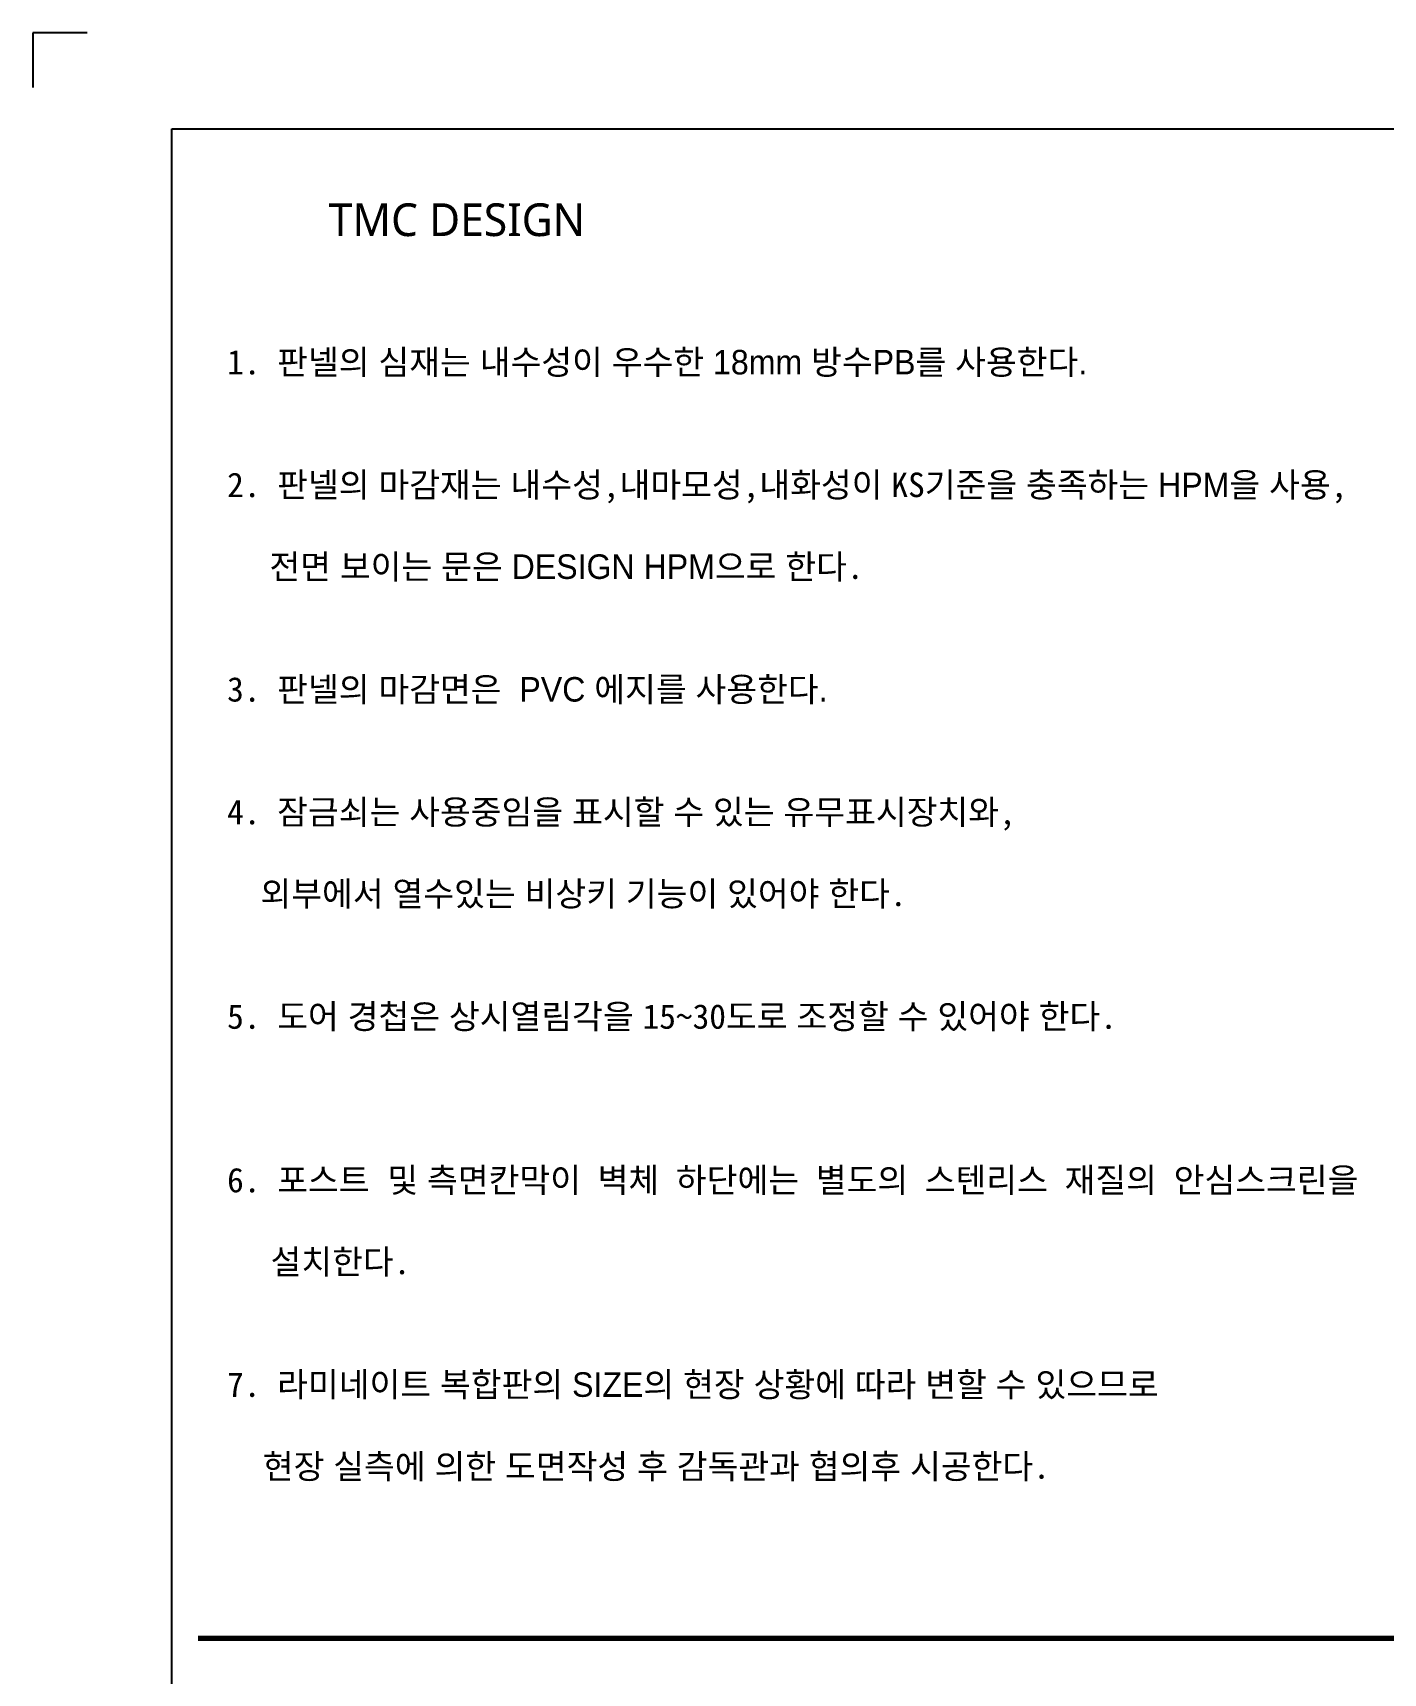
# Model space of a CAD drawing. Extents: x -256 to 8104, y -176 to 5714.
# Drawn here: x -256 to 2221, y 2705 to 5714 of the extents above; entities that cross this region are included whole.
import ezdxf
from ezdxf.enums import TextEntityAlignment as Align

# ---------------------------------------------------------------- set-up
doc = ezdxf.new("R2010")
doc.units = 0
doc.header["$LTSCALE"] = 30
doc.layers.get('0').update_dxf_attribs({"linetype": 'CONTINUOUS'})
doc.layers.add('jac text', color=7, linetype='CONTINUOUS')
doc.layers.add('TIT', color=3, linetype='CONTINUOUS')
doc.styles.add('돋움', font='malgun.ttf')

# ---------------------------------------------------------------- blocks, each defined once
blk = doc.blocks.new('DESIGN-17', base_point=(168188.6, 127.1))
at = {"color": 2}
for p, q in [((167932.7, 5841.3), (167932.7, 5741.3)), ((167932.7, 5841.3), (167932.7, 5741.3)), ((167932.7, 5841.3), (167932.7, 5741.3)), ((168032.7, 5841.3), (167932.7, 5841.3)), ((167932.7, 5841.3), (167932.7, 5741.3))]:
    blk.add_line(p, q, dxfattribs=at)
for points in [[(168187.9, 5665.5), (175440.2, 5665.5), (175440.2, 127.2), (168187.9, 127.2)], [(168187.9, 5665.5), (175440.2, 5665.5), (175440.2, 127.2), (168187.9, 127.2)], [(168187.9, 5665.5), (176169.8, 5665.5), (176169.8, 127.2), (168187.9, 127.2)]]:
    blk.add_lwpolyline(points, close=True, dxfattribs=at)
at = {"color": 8, "const_width": 10}
blk.add_lwpolyline([(168236, 2896.3), (174020.5, 2896.3)], dxfattribs=at)
at = {"layer": 'jac text', "insert": (168289.2, 3184.1), "char_height": 45, "attachment_point": 7}
blk.add_mtext('1. {\\F굴림;판넬의 심재는 내수성이 우수한 18mm 방수PB를 사용한다.    \\P     \\P}\\P2. {\\F굴림;판넬의 마감재는 내수성},{\\F굴림;내마모성},{\\F굴림;내화성이 }KS{\\F굴림;기준을 충족하는 HPM을 사용},\\P \\P  {\\F굴림; 전면 보이는 문은 DESIGN HPM으로 한다}. \\P\\P\\P3. {\\F굴림;판넬의 마감면은  PVC 에지를 사용한다.\\P\\P}\\P4. {\\F굴림;잠금쇠는 사용중임을 표시할 수 있는 유무표시장치와}, \\P\\P  {\\F굴림;외부에서 열수있는 비상키 기능이 있어야 한다}.\\P\\P\\P5. {\\F굴림;도어 경첩은 상시열림각을 }15~30{\\F굴림;도로 조정할 수 있어야 한다}.\\P\\P\\P\\P6. {\\F굴림;포스트  및 측면칸막이} {\\F굴림;벽체} {\\F굴림;하단에는} {\\F굴림;별도의} {\\F굴림;스텐리스} {\\F굴림;재질의} {\\F굴림;안심스크린을\\P\\P   } {\\F굴림;설치한다}.\\P\\P\\P7. {\\F굴림;라미네이트 복합판의 SIZE의 현장 상황에 따라 변할 수 있으므로 \\P\\P    현장 실측에 의한 도면작성 후 감독관과 협의후 시공한다}. ', dxfattribs=at)
at = {"layer": 'TIT', "style": '돋움'}
blk.add_text('TMC DESIGN', height=60, dxfattribs=at).set_placement((168945.8, 5468.5), align=Align.RIGHT)

msp = doc.modelspace()

# ---------------------------------------------------------------- block references
msp.add_blockref('DESIGN-17', (0, 0))

doc.saveas('drawing.dxf')
